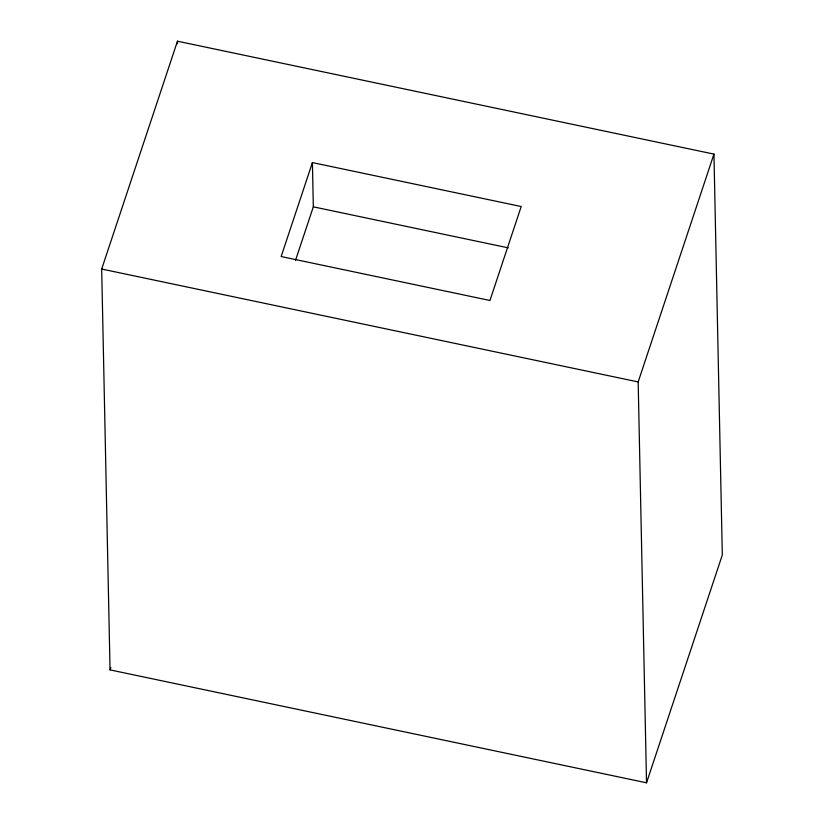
<?xml version="1.0" encoding="UTF-8"?>
<svg xmlns="http://www.w3.org/2000/svg" width="824" height="824" viewBox="0 0 824 824"><rect width="100%" height="100%" fill="white"/><g stroke="black" fill="none" stroke-linecap="round" stroke-linejoin="round"><path stroke-width="1.24" d="M101.682 269.036L177.469 41.2L713.955 154.109L722.318 554.964L646.531 782.8L110.045 669.891L101.682 269.036L638.167 381.934L646.531 782.8M110.045 669.891L110.859 667.461M312.409 162.585L281.149 256.542L489.95 300.482L521.201 206.525L312.409 162.585L313.326 206.834L295.466 260.518M638.167 381.934L713.955 154.109M313.326 206.834L508.284 247.859M177.469 41.2L177.52 43.765"/></g></svg>
